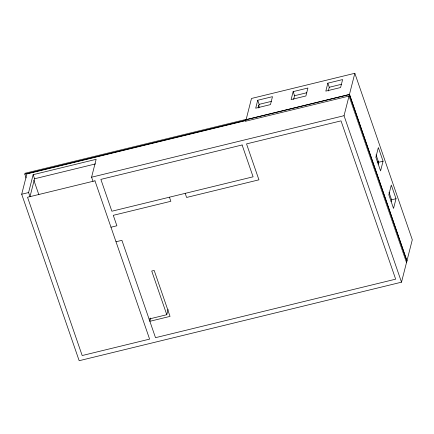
<?xml version="1.0" encoding="UTF-8"?>
<svg xmlns="http://www.w3.org/2000/svg" width="434" height="434" viewBox="0 0 434 434"><rect width="100%" height="100%" fill="white"/><g stroke="black" fill="none" stroke-linecap="round" stroke-linejoin="round"><path stroke-width="0.65" d="M24.819 174.142L25.042 173.264L246.007 119.426L245.78 120.31L24.819 174.142L26.132 177.951M245.704 121.232L251.487 98.464L354.833 73.286L412.3 239.769L401.51 282.181L79.167 360.714L21.7 194.231L26.875 173.925L245.872 120.571M33.147 174.674L34.563 178.77L30 196.645L28.59 192.555L33.147 174.674L96.136 159.327L91.579 177.208L92.995 181.298M150.696 318.03L149.86 321.301L170.036 316.386L154.178 270.442L151.716 271.044L166.792 314.71L149.074 319.028M166.792 314.71L168.126 309.475M257.72 100.259L255.697 108.202L270.458 104.605L272.487 96.663L257.72 100.259L259.136 104.35L258.197 108.017M293.151 91.623L291.127 99.57L305.894 95.974L307.918 88.026L293.151 91.623L294.567 95.719L293.634 99.386M327.849 83.171L325.82 91.118L340.587 87.522L342.61 79.574L327.849 83.171L329.26 87.267L328.326 90.934M401.51 282.181L344.037 115.699L354.833 73.286M378.133 164.215L378.627 162.273L376.061 154.829M383.059 161.193L380.58 170.909L375.871 157.26L378.345 147.549L383.059 161.193L378.627 162.273M391.088 201.745L391.582 199.803L389.016 192.36M396.014 198.723L393.535 208.434L388.826 194.79L391.3 185.074L396.014 198.723L391.582 199.803M259.136 104.35L271.331 101.382M294.567 95.719L306.762 92.746M329.26 87.267L341.455 84.294M246.083 119.654L349.43 94.476L406.94 261.024M246.121 119.724L349.538 94.482L407.011 260.964M245.687 121.2L349.044 96.055L406.517 262.537M34.563 178.77L95.583 163.9M21.7 194.231L28.59 192.555M91.579 177.208L344.037 115.699M377.141 162.034L378.443 161.719M110.979 227.215L116.887 225.778L113.274 215.318L170.85 201.289L169.439 197.193M116.003 241.771L121.911 240.333L155.513 337.679L395.667 279.165L341.021 120.869L246.534 143.893L258.941 179.828L186.598 197.454L185.188 193.358M258.653 105.326L259.32 107.247M33.814 180.121L38.865 194.752M94.965 180.821L27.543 197.248L82.183 355.544L149.605 339.117L94.965 180.821M242.107 144.972L100.867 179.383L111.858 211.222L253.098 176.812L242.107 144.972"/></g></svg>
